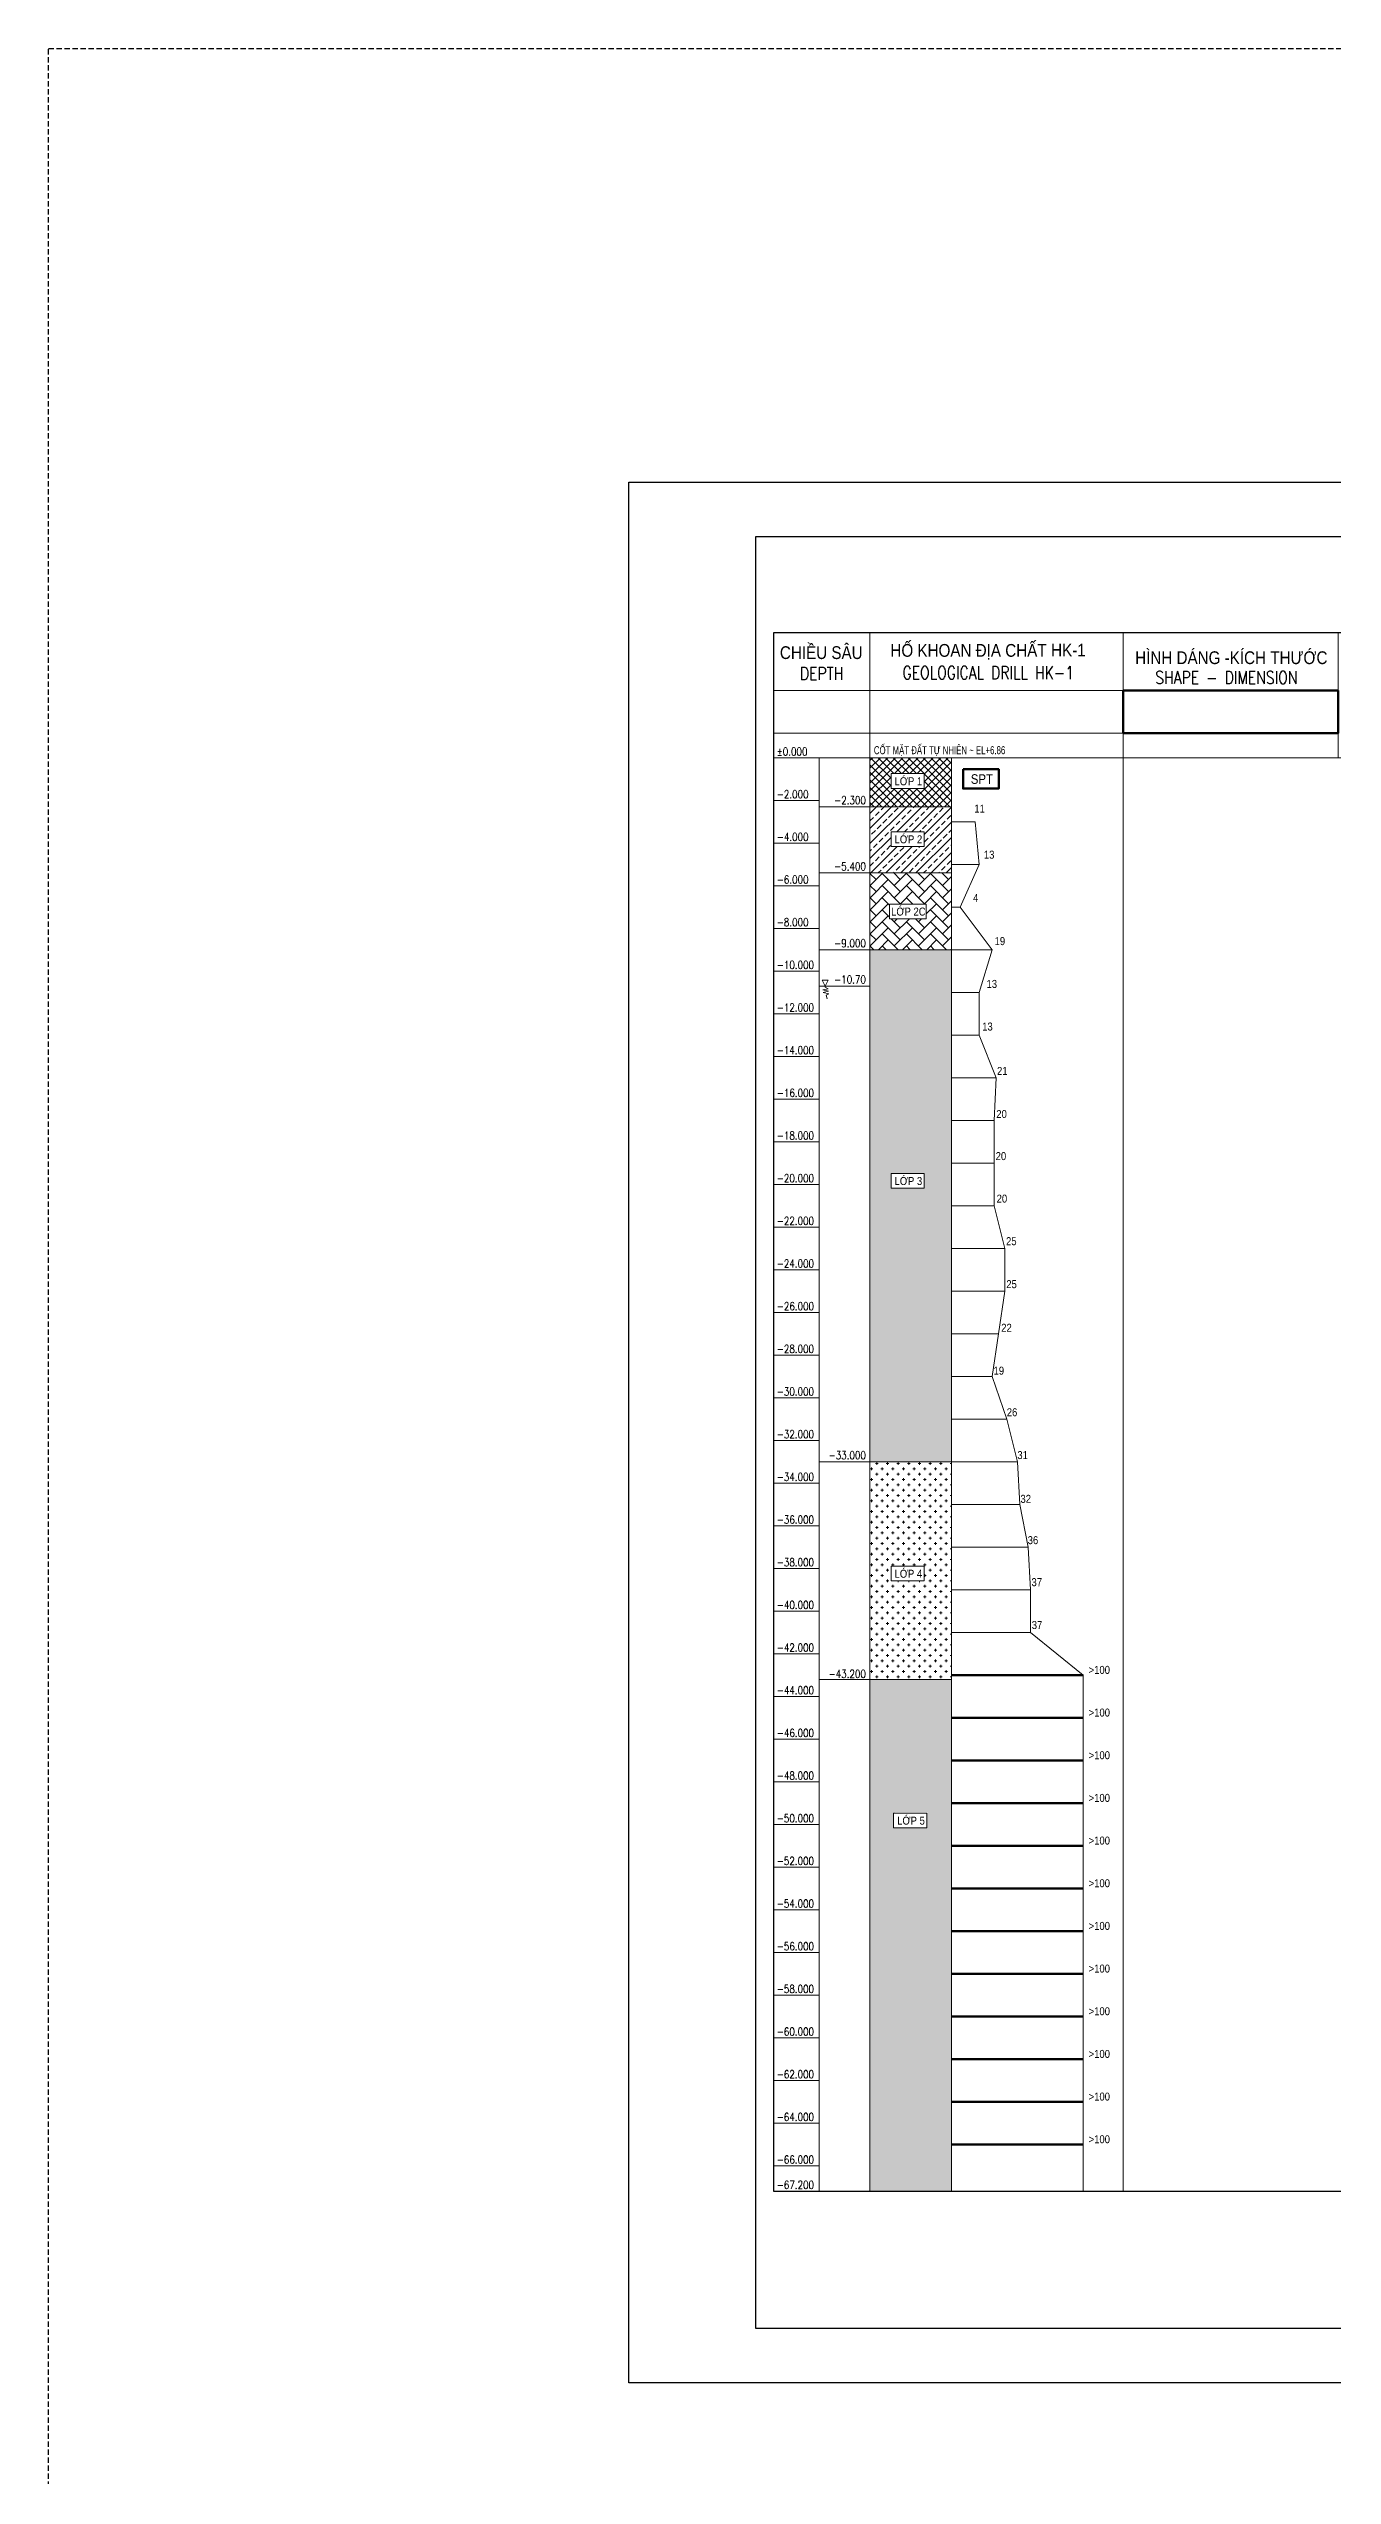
# Model space of a CAD drawing. Header units: millimetres. Extents: x -2123450 to -961021, y -260876 to 649159.
# Drawn here: x -1725347 to -1665150, y 535405 to 649159 of the extents above; entities that cross this region are included whole.
import ezdxf
from ezdxf.enums import TextEntityAlignment as Align

# ---------------------------------------------------------------- set-up
doc = ezdxf.new("R2010")
doc.units = ezdxf.units.MM
doc.header["$LTSCALE"] = 1000
doc.header["$MEASUREMENT"] = 0
doc.linetypes.add('DASHED', pattern=[19.05, 12.7, -6.35])
doc.linetypes.add('HIDDEN', pattern=[0.375, 0.25, -0.125])
doc.layers.get('0').update_dxf_attribs({"linetype": 'CONTINUOUS'})
doc.layers.get('DEFPOINTS').update_dxf_attribs({"linetype": 'CONTINUOUS'})
doc.layers.add('HIDEN', color=9, linetype='HIDDEN')
doc.layers.add('TEXT', color=7, linetype='CONTINUOUS')
for name, color, linetype, lineweight in [('NDC_S_CONTINUOUS', 3, 'CONTINUOUS', 20), ('NDC_S_DIM', 1, 'CONTINUOUS', 9), ('NDC_S_ENG TEXT', 2, 'CONTINUOUS', 9), ('NDC_S_FOUNDATION NAME', 7, 'CONTINUOUS', 20), ('NDC_S_HATCH MATERIAL', 8, 'CONTINUOUS', 13), ('NDC_S_LEVEL TEXT', 7, 'CONTINUOUS', 20), ('NDC_S_PILE ON FOUNDATION PLAN', 9, 'DASHED', 9), ('NDC_S_VN TITLE', 6, 'CONTINUOUS', 9)]:
    doc.layers.add(name, color=color, linetype=linetype, lineweight=lineweight)
doc.styles.add('NDC_ARIAL', font='arial.ttf', dxfattribs={"width": 0.8})
doc.styles.add('NDC_ROMANS', font='romans.shx', dxfattribs={"width": 0.8, "bigfont": 'vns.shx'})
doc.styles.get("Standard").update_dxf_attribs({"font": 'romans.shx', "bigfont": 'vns.shx'})

# ---------------------------------------------------------------- blocks, each defined once
blk = doc.blocks.new('HK1 B3')
at = {"layer": 'NDC_S_HATCH MATERIAL'}
h = blk.add_hatch(dxfattribs=at)
h.set_pattern_fill('ANSI37', color=256, scale=2000)
h.set_pattern_definition([(45, (599674.7, -615917.2), (-176.776695, 176.776695), []), (135, (599674.7, -615917.2), (-176.776695, -176.776695), [])])
h.paths.add_polyline_path([(8333, 0), (4509, 0), (4509, -2300), (8333, -2300)])
h.paths.add_polyline_path([(5495, -1439), (5495, -746), (7052, -746), (7052, -1439)], flags=16)
h.paths.add_polyline_path([(5542, -1412), (7077, -1412), (7077, -697), (5542, -697)], flags=24)
h = blk.add_hatch(dxfattribs=at)
h.set_pattern_fill('ANSI33', color=256, scale=2000)
h.set_pattern_definition([(45, (599674.7, -615917.2), (-353.5534, 353.5534), []), (45, (600028.26, -615917.2), (-353.5534, 353.5534), [250, -125])])
h.paths.add_polyline_path([(8333, -2300), (4509, -2300), (4509, -5400), (8333, -5400)])
h.paths.add_polyline_path([(7052, -3470), (7052, -4163), (5495, -4163), (5495, -3470)], flags=16)
h.paths.add_polyline_path([(5542, -4135), (7077, -4135), (7077, -3421), (5542, -3421)], flags=24)
h = blk.add_hatch(dxfattribs=at)
h.set_pattern_fill('AR-HBONE', color=256, scale=100, pattern_type=2)
h.set_pattern_definition([(45, (599674.7, -615917.2), (4e-14, 565.68542), [1200, -400]), (135, (599957.55, -615634.36), (4e-14, 565.68542), [1200, -400])])
h.paths.add_polyline_path([(8333, -5400), (4509, -5400), (4509, -9000), (8333, -9000)])
h.paths.add_polyline_path([(5429, -7549), (5429, -6856), (7149, -6856), (7149, -7549)], flags=16)
h.paths.add_polyline_path([(5381, -7521), (7238, -7521), (7238, -6807), (5381, -6807)], flags=24)
h = blk.add_hatch(dxfattribs=at)
h.set_pattern_fill('AR-SAND', color=256, scale=100)
h.set_pattern_definition([(37.5, (599674.71, -615917.2), (-6.299336, 192.682377), [0, -152, 0, -170, 0, -162.5]), (7.5, (599674.7, -615917.2), (176.97767, 282.21461), [0, -82, 0, -137, 0, -52.5]), (327.5, (599551.7, -615917.2), (311.414186, 0.565905), [0, -50, 0, -180, 0, -235]), (317.5, (599551.7, -615917.2), (300.61266, 87.76756), [0, -25, 0, -118, 0, -135])])
h.paths.add_polyline_path([(8333, -9000), (4509, -9000), (4509, -33000), (8333, -33000)])
h.paths.add_polyline_path([(7052, -19485), (7052, -20177), (5495, -20177), (5495, -19485)], flags=16)
h = blk.add_hatch(dxfattribs=at)
h.set_pattern_fill('CROSS', color=256, scale=1000)
h.set_pattern_definition([(0, (599674.7, -615917.2), (250, 250), [125, -375]), (90, (599737.2, -615979.7), (-250, 250), [125, -375])])
h.paths.add_polyline_path([(8333, -33000), (4509, -33000), (4509, -43200), (8333, -43200)])
h.paths.add_polyline_path([(7052, -37893), (7052, -38586), (5495, -38586), (5495, -37893)], flags=16)
h.paths.add_polyline_path([(5542, -38558), (7077, -38558), (7077, -37844), (5542, -37844)], flags=24)
h = blk.add_hatch(dxfattribs=at)
h.set_pattern_fill('GRAVEL', color=256, scale=1000)
h.set_pattern_definition([(228.012788, (383067.294, -436211.084), (-8000, -9000), [134.536, -13319.088]), (184.969741, (382977.294, -436311.084), (12000, 1000), [230.868, -22855.9248]), (132.510447, (382747.294, -436331.084), (10000, -11000), [162.788, -16116.0326]), (267.273689, (382357.294, -436581.084), (1000, 20000), [210.238, -20813.558]), (292.833654, (382347.294, -436791.084), (-5000, 12000), [206.155, -20409.3731]), (357.273689, (382427.294, -436981.084), (-20000, 1000), [210.238, -20813.558]), (37.6942405, (382637.294, -436991.084), (-13000, -10000), [278.029, -27524.8485]), (72.255328, (382857.294, -436821.084), (7000, 22000), [262.488, -25986.3215]), (121.429566, (382937.294, -436571.084), (-8000, 13000), [210.95, -20884.0731]), (175.236358, (382827.29, -436391.08), (11000, -1000), [240.832, -11800.7626]), (222.397438, (382587.294, -436371.084), (-12000, -11000), [311.448, -30833.375]), (138.814075, (383347.29, -436591.08), (-7000, 6000), [106.301, -10523.8448]), (171.469234, (383267.294, -436521.084), (13000, -2000), [202.237, -20021.5114]), (225, (383067.3, -436491.1), (-1e-13, -1000), [141.421, -1272.7926]), (203.19859, (382997.3, -436371.08), (5000, 2000), [76.158, -7539.6151]), (291.80141, (382927.3, -436401.08), (-1000, 3000), [107.703, -5277.4618]), (30.963757, (382967.3, -436501.08), (3000, 2000), [174.929, -5656.0229]), (161.56505, (383117.3, -436411.08), (2000, -1000), [126.491, -3035.7867]), (16.38954, (382347.294, -436401.084), (10000, 3000), [177.2, -17542.8451]), (70.346176, (382517.294, -436351.084), (-4000, -11000), [148.661, -14717.4077]), (293.19859, (383117.3, -436211.08), (-2000, 5000), [152.315, -7463.4581]), (343.61046, (383177.294, -436351.084), (-10000, 3000), [177.2, -17542.8451]), (339.443955, (382347.29, -437021.08), (-5000, 2000), [170.88, -8373.1237]), (294.77514, (382507.294, -437081.084), (-5000, 11000), [143.178, -14174.643]), (66.80141, (383127.3, -437211.08), (2000, 5000), [152.315, -7463.4581]), (17.354025, (383187.294, -437071.084), (-13000, -4000), [167.631, -16595.4236]), (69.443955, (382637.29, -437211.08), (-2000, -5000), [85.44, -8458.5637]), (101.309932, (383067.3, -437211.08), (-1000, 4000), [50.99, -5048.0295]), (165.963757, (383057.3, -437161.08), (3000, -1000), [206.155, -3916.9506]), (186.009006, (382857.294, -437111.084), (10000, 1000), [191.05, -18913.9232]), (303.69007, (382967.3, -436591.08), (-1000, 2000), [144.222, -3461.3293]), (353.157227, (383047.294, -436711.084), (17000, -2000), [251.794, -24927.5626]), (60.945396, (383297.29, -436741.08), (-4000, -7000), [102.956, -10192.6741]), (90, (383347.3, -436651.1), (-1000, 1000), [60, -940]), (120.256437, (382837.294, -437081.084), (4000, -7000), [138.924, -13753.52]), (48.012788, (382767.294, -436961.084), (8000, 9000), [269.072, -13184.552]), (0, (382947.3, -436761.1), (1000, 1000), [260, -740]), (325.304846, (383207.294, -436761.084), (10000, -7000), [158.114, -15653.2743]), (254.054604, (383337.3, -436851.08), (-1000, -4000), [145.602, -7134.5079]), (207.645975, (383297.294, -436991.084), (-19000, -10000), [237.065, -23469.4742]), (175.426079, (383087.294, -437101.084), (-13000, 1000), [250.799, -24829.0734])])
h.paths.add_polyline_path([(7175, -49467), (7175, -50132), (7201, -50132), (7201, -49418), (5665, -49418), (5665, -49467)], flags=16)
h.paths.add_polyline_path([(5618, -50160), (5618, -49467), (7175, -49467), (7175, -50160)], flags=16)
h.paths.add_polyline_path([(8333, -43200), (4509, -43200), (4509, -67200), (8333, -67200)])
at = {"layer": 'NDC_S_CONTINUOUS'}
for p, q in [((4509, -67200), (4509, 5871)), ((16380, 1149), (16380, 5871)), ((0, -67200), (0, 0)), ((2130, 0), (0, 0)), ((2130, -67200), (2130, 0)), ((8333, -67200), (8333, 0)), ((16381, -67199), (16380, 0)), ((2130, -2000), (0, -2000)), ((4509, -2300), (2130, -2300)), ((8333, -2300), (4509, -2300)), ((2130, -4000), (0, -4000)), ((4509, -5400), (2130, -5400)), ((8333, -5400), (4509, -5400)), ((8333, -5400), (4509, -5400)), ((2130, -6000), (0, -6000)), ((2130, -8000), (0, -8000)), ((4509, -9000), (2130, -9000)), ((8333, -9000), (4509, -9000)), ((8333, -9000), (4509, -9000)), ((2130, -10000), (0, -10000)), ((2130, -12000), (0, -12000)), ((2130, -14000), (0, -14000)), ((2130, -16000), (0, -16000)), ((2130, -18000), (0, -18000)), ((2130, -20000), (0, -20000)), ((2130, -22000), (0, -22000)), ((2130, -24000), (0, -24000)), ((2130, -26000), (0, -26000)), ((2130, -28000), (0, -28000)), ((2130, -30000), (0, -30000)), ((2130, -32000), (0, -32000)), ((2130, -34000), (0, -34000)), ((4509, -33000), (2130, -33000)), ((8333, -33000), (4509, -33000)), ((2130, -36000), (0, -36000)), ((2130, -38000), (0, -38000)), ((2130, -40000), (0, -40000)), ((2130, -42000), (0, -42000)), ((4509, -43200), (2130, -43200)), ((8333, -43200), (4509, -43200)), ((2130, -44000), (0, -44000)), ((2130, -46000), (0, -46000)), ((2130, -48000), (0, -48000)), ((2130, -50000), (0, -50000)), ((2130, -52000), (0, -52000)), ((2130, -54000), (0, -54000)), ((2130, -56000), (0, -56000)), ((2130, -58000), (0, -58000)), ((2130, -60000), (0, -60000)), ((2130, -62000), (0, -62000)), ((2130, -64000), (0, -64000)), ((2130, -66000), (0, -66000))]:
    blk.add_line(p, q, dxfattribs=at)
at = {"layer": 'NDC_S_CONTINUOUS', "lineweight": 100}
for p, q in [((8333, -43000), (14508, -43000)), ((8333, -45000), (14508, -45000)), ((8333, -47000), (14508, -47000)), ((8333, -49000), (14508, -49000)), ((8333, -51000), (14508, -51000)), ((8333, -53000), (14508, -53000)), ((8333, -55000), (14508, -55000)), ((8333, -57000), (14508, -57000)), ((8333, -59000), (14508, -59000)), ((8333, -61000), (14508, -61000)), ((8333, -63000), (14508, -63000)), ((8333, -65000), (14508, -65000))]:
    blk.add_line(p, q, dxfattribs=at)
at = {"layer": 'NDC_S_CONTINUOUS'}
for points in [[(4509, 3150), (0, 3150), (0, 5871), (4509, 5871)], [(16380, 3150), (4509, 3150), (4509, 5871), (16380, 5871)], [(4509, 1149), (0, 1149), (0, 3150), (4509, 3150)], [(16380, 1149), (4509, 1149), (4509, 3150), (16380, 3150)], [(4509, 0), (0, 0), (0, 1149), (4509, 1149)], [(16380, 0), (4509, 0), (4509, 1149), (16380, 1149)]]:
    blk.add_lwpolyline(points, close=True, dxfattribs=at)
at = {"layer": 'NDC_S_CONTINUOUS', "lineweight": 100}
blk.add_lwpolyline([(8874, -536), (10544, -536), (10544, -1448), (8874, -1448)], close=True, dxfattribs=at)
at = {"layer": 'NDC_S_CONTINUOUS'}
for centre, start, end in [((1, -67199), 180, 270), ((15763, -67199), 270, 0), ((16380, -67199), 270, 0)]:
    blk.add_arc(centre, 1, start, end, dxfattribs=at)
at = {"layer": 'NDC_S_DIM', "color": 3}
for p, q in [((8333, -3000), (9433, -3000)), ((9433, -3000), (9633, -5000)), ((8333, -5000), (9633, -5000)), ((9633, -5000), (8733, -7000)), ((8333, -7000), (8733, -7000)), ((8733, -7000), (10233, -9000)), ((8333, -9000), (10233, -9000)), ((10233, -9000), (9633, -11000)), ((8333, -11000), (9633, -11000)), ((9633, -11000), (9633, -13000)), ((8333, -13000), (9633, -13000)), ((9633, -13000), (10433, -15000)), ((8333, -15000), (10433, -15000)), ((10433, -15000), (10333, -17000)), ((8333, -17000), (10333, -17000)), ((10333, -17000), (10333, -19000)), ((8333, -19000), (10333, -19000)), ((10333, -19000), (10333, -21000)), ((8333, -21000), (10333, -21000)), ((10333, -21000), (10833, -23000)), ((8333, -23000), (10833, -23000)), ((10833, -23000), (10833, -25000)), ((8333, -25000), (10833, -25000)), ((10833, -25000), (10533, -27000)), ((8333, -27000), (10533, -27000)), ((10533, -27000), (10233, -29000)), ((8333, -29000), (10233, -29000)), ((10233, -29000), (10933, -31000)), ((8333, -31000), (10933, -31000)), ((10933, -31000), (11433, -33000)), ((8333, -33000), (11433, -33000)), ((11433, -33000), (11533, -35000)), ((8333, -35000), (11533, -35000)), ((11533, -35000), (11933, -37000)), ((8333, -37000), (11933, -37000)), ((11933, -37000), (12033, -39000)), ((8333, -39000), (12033, -39000)), ((12033, -39000), (12033, -41000)), ((8333, -41000), (12033, -41000)), ((12033, -41000), (14508, -43000)), ((14508, -43000), (14508, -67200))]:
    blk.add_line(p, q, dxfattribs=at)
at = {"layer": 'NDC_S_DIM'}
for points in [[(5495, -746), (7052, -746), (7052, -1439), (5495, -1439)], [(5495, -3470), (7052, -3470), (7052, -4163), (5495, -4163)], [(5429, -6856), (7149, -6856), (7149, -7549), (5429, -7549)], [(5495, -19485), (7052, -19485), (7052, -20177), (5495, -20177)], [(5495, -37893), (7052, -37893), (7052, -38586), (5495, -38586)], [(5618, -49467), (7175, -49467), (7175, -50160), (5618, -50160)]]:
    blk.add_lwpolyline(points, close=True, dxfattribs=at)
at = {"layer": 'NDC_S_PILE ON FOUNDATION PLAN', "linetype": 'Continuous'}
for p, q in [((2130, -10700), (4509, -10700)), ((2269, -10432), (2550, -10432)), ((2269, -10432), (2410, -10700)), ((2547, -10826), (2294, -10881)), ((2294, -10881), (2566, -10947)), ((2566, -10947), (2313, -11002)), ((2313, -11002), (2585, -11068)), ((2550, -10432), (2410, -10700)), ((2410, -10700), (2410, -10755)), ((2410, -10755), (2547, -10826)), ((2585, -11068), (2450, -11134)), ((2450, -11134), (2501, -11294))]:
    blk.add_line(p, q, dxfattribs=at)
at = {"layer": 'NDC_S_ENG TEXT', "style": 'NDC_ROMANS', "width": 0.8}
for s, p in [('%%P0.000', (137, 102)), ('-2.000', (137, -1898)), ('-4.000', (137, -3898)), ('-6.000', (137, -5898)), ('-8.000', (137, -7898)), ('-10.000', (137, -9898)), ('-12.000', (137, -11898)), ('-14.000', (137, -13898)), ('-16.000', (137, -15898)), ('-18.000', (137, -17898)), ('-20.000', (137, -19898)), ('-22.000', (137, -21898)), ('-24.000', (137, -23898)), ('-26.000', (137, -25898)), ('-28.000', (137, -27898)), ('-30.000', (137, -29898)), ('-32.000', (137, -31898)), ('-34.000', (137, -33898)), ('-36.000', (137, -35898)), ('-38.000', (137, -37898)), ('-40.000', (137, -39898)), ('-42.000', (137, -41898)), ('-44.000', (137, -43898)), ('-46.000', (137, -45898)), ('-48.000', (137, -47898)), ('-50.000', (137, -49898)), ('-52.000', (137, -51898)), ('-54.000', (137, -53898)), ('-56.000', (137, -55898)), ('-58.000', (137, -57898)), ('-60.000', (137, -59898)), ('-62.000', (137, -61898)), ('-64.000', (137, -63898)), ('-66.000', (137, -65898)), ('-67.200', (137, -67080))]:
    blk.add_text(s, height=375, dxfattribs=at).set_placement(p)
for s, p in [('-2.300', (4318, -1993)), ('-5.400', (4318, -5093)), ('-9.000', (4318, -8693)), ('-10.70', (4318, -10393)), ('-33.000', (4318, -32693)), ('-43.200', (4318, -42942))]:
    blk.add_text(s, height=375, dxfattribs=at).set_placement(p, align=Align.MIDDLE_RIGHT)
at = {"layer": 'NDC_S_FOUNDATION NAME', "style": 'NDC_ARIAL', "width": 0.7}
blk.add_text('CỐT MẶT ĐẤT TỰ NHIÊN ~ EL+6.86', height=375, dxfattribs=at).set_placement((4692, 167))
at = {"layer": 'NDC_S_FOUNDATION NAME', "style": 'NDC_ARIAL', "width": 0.85}
blk.add_text('SPT', height=450, dxfattribs=at).set_placement((9756, -998), align=Align.MIDDLE)
at = {"layer": 'NDC_S_LEVEL TEXT', "style": 'NDC_ARIAL', "width": 0.85}
for s, p in [('11', (9648, -2388)), ('13', (10096, -4543)), ('4', (9466, -6570)), ('19', (10599, -8594)), ('13', (10221, -10602)), ('13', (10017, -12599)), ('21', (10713, -14678)), ('20', (10677, -16699)), ('20', (10649, -18671)), ('20', (10695, -20665)), ('25', (11135, -22660)), ('25', (11146, -24674)), ('22', (10910, -26715)), ('19', (10550, -28728)), ('26', (11169, -30679)), ('31', (11665, -32685)), ('32', (11812, -34736)), ('36', (12150, -36673)), ('37', (12330, -38642)), ('37', (12341, -40649)), ('>100', (15260, -42754)), ('>100', (15260, -44754)), ('>100', (15260, -46754)), ('>100', (15260, -48754)), ('>100', (15260, -50754)), ('>100', (15260, -52754)), ('>100', (15260, -54754)), ('>100', (15260, -56754)), ('>100', (15260, -58754)), ('>100', (15260, -60754)), ('>100', (15260, -62754)), ('>100', (15260, -64754))]:
    blk.add_text(s, height=375, dxfattribs=at).set_placement(p, align=Align.MIDDLE)
at = {"layer": 'NDC_S_VN TITLE', "style": 'NDC_ARIAL', "width": 0.85}
for s, height, p in [('CHIỀU SÂU', 600, (2225, 5013)), ('HỐ KHOAN ĐỊA CHẤT', 600, (9129, 5056)), ('HK-1', 600, (13815, 5047)), ('LỚP 1', 375, (6309, -1055)), ('LỚP 2', 375, (6309, -3778)), ('LỚP 2C', 375, (6309, -7164)), ('LỚP 3', 375, (6309, -19793)), ('LỚP 4', 375, (6309, -38201)), ('LỚP 5', 375, (6433, -49775))]:
    blk.add_text(s, height=height, dxfattribs=at).set_placement(p, align=Align.MIDDLE)
at = {"layer": 'TEXT', "color": 3, "linetype": 'Continuous', "ltscale": 0.8, "width": 0.8}
for s, p in [('DEPTH', (2242, 3947)), ('GEOLOGICAL DRILL HK-1', (10053, 3988))]:
    blk.add_text(s, height=600, dxfattribs=at).set_placement(p, align=Align.MIDDLE_CENTER)

msp = doc.modelspace()

# ---------------------------------------------------------------- linework, layer by layer
at = {"layer": 'DEFPOINTS'}
for points in [[(-1698145.34, 628840.52), (-1571995.34, 628840.52), (-1571995.34, 539740.52), (-1698145.34, 539740.52)], [(-1584595.34, 542290.52), (-1692178.8, 542290.52), (-1692178.8, 626290.52), (-1584595.34, 626290.52)], [(-1691342.73, 621787.99), (-1611979.01, 621787.99), (-1611979.01, 548717.21), (-1691342.73, 548717.21)]]:
    msp.add_lwpolyline(points, close=True, dxfattribs=at)
at = {"layer": 'HIDEN', "color": 1}
msp.add_lwpolyline([(-1725347.08, 649159.11), (-1242046.9, 649159.11), (-1242046.9, -260876.48), (-1725347.08, -260876.48)], close=True, dxfattribs=at)
at = {"layer": 'NDC_S_CONTINUOUS'}
for p, q in [((-1660378.8, 615917.21), (-1691342.73, 615917.21)), ((-1611979.01, 548717.21), (-1691341.73, 548717.21))]:
    msp.add_line(p, q, dxfattribs=at)
for points in [[(-1691342.73, 621787.99), (-1664888.16, 621787.99), (-1664888.16, 619067.21), (-1691342.73, 619067.21)], [(-1691342.73, 617066.21), (-1664888.16, 617066.21), (-1664888.16, 615917.21), (-1691342.73, 615917.21)]]:
    msp.add_lwpolyline(points, close=True, dxfattribs=at)
at = {"layer": 'NDC_S_CONTINUOUS', "lineweight": 100}
msp.add_lwpolyline([(-1664888.16, 619067.21), (-1674962.73, 619067.21), (-1674962.73, 617067.21), (-1664888.16, 617067.21)], close=True, dxfattribs=at)

# ---------------------------------------------------------------- block references
at = {"color": 3}
msp.add_blockref('HK1 B3', (-1691342.73, 615917.21), dxfattribs=at)

# ---------------------------------------------------------------- texts
at = {"layer": 'NDC_S_VN TITLE', "style": 'NDC_ARIAL', "width": 0.85}
msp.add_text('HÌNH DÁNG -KÍCH THƯỚC', height=600, dxfattribs=at).set_placement((-1669892.36, 620680.06), align=Align.MIDDLE)
at = {"layer": 'TEXT', "color": 3, "linetype": 'Continuous', "ltscale": 0.8, "width": 0.8}
msp.add_text('SHAPE - DIMENSION', height=600, dxfattribs=at).set_placement((-1670124.69, 619677.71), align=Align.MIDDLE_CENTER)

doc.saveas('drawing.dxf')
